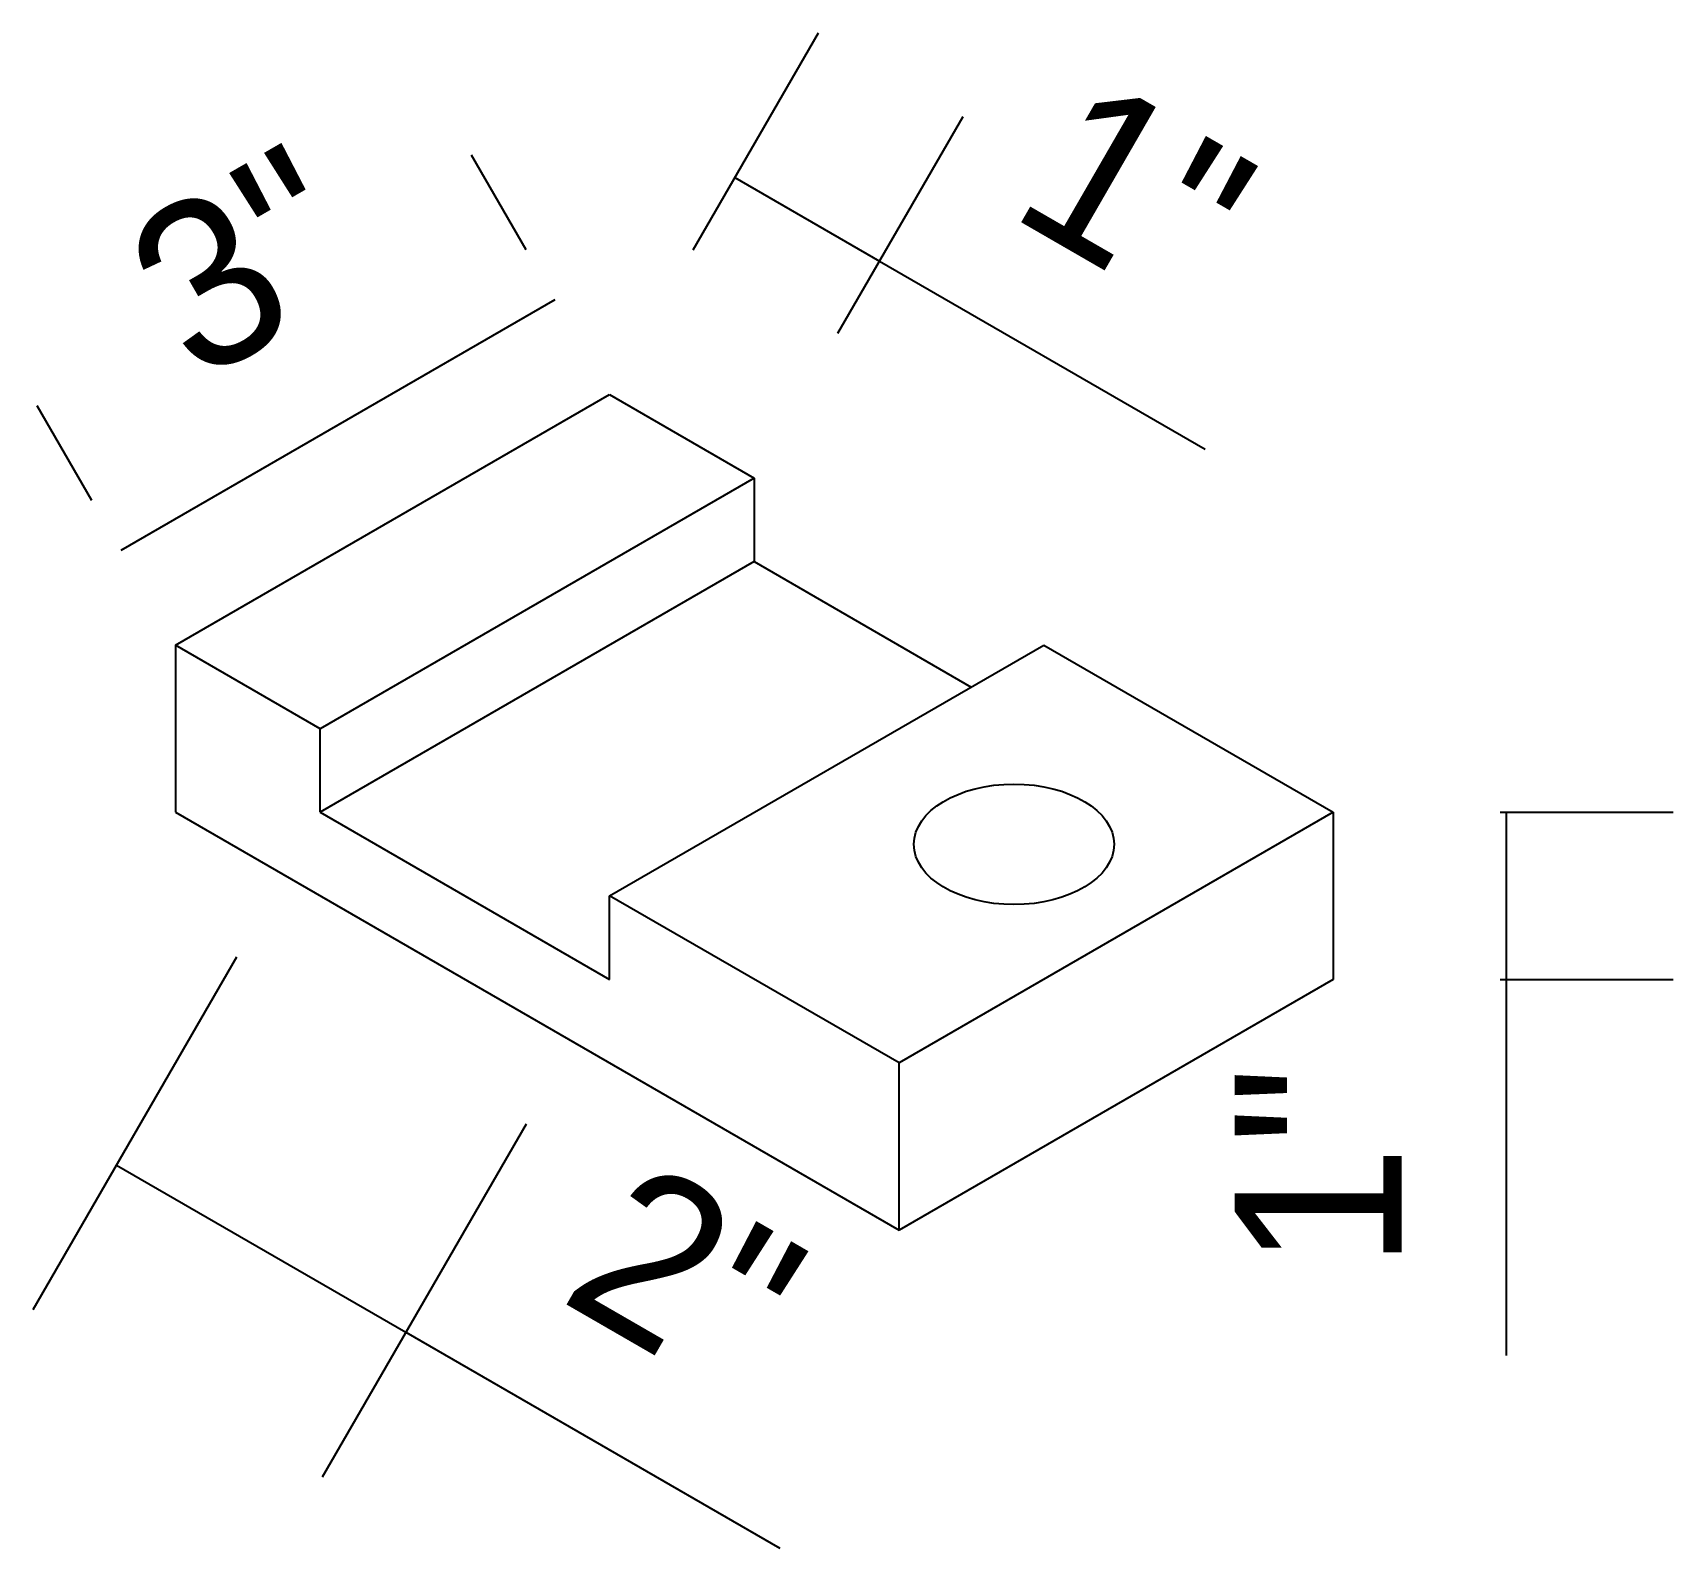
# Model space of a CAD drawing. Header units: inches. Extents: x 1087 to 1448, y 1139 to 1287.
# Drawn here: x 1425.85 to 1435.67, y 1138.85 to 1147.91 of the extents above; entities outside this region: 2.
import ezdxf

# ---------------------------------------------------------------- set-up
doc = ezdxf.new("R2010")
doc.units = ezdxf.units.IN
doc.dimstyles.new('ISO-25', dxfattribs={"dimtxt": 1, "dimasz": 0, "dimexe": 1, "dimexo": 1, "dimtad": 1, "dimdec": 0, "dimlunit": 3, "dimtxsty": 'Standard', "dimcen": 2.5, "dimclrd": 256, "dimclre": 256, "dimclrt": 256, "dimadec": 0, "dimazin": 0, "dimtfac": 1, "dimtdec": 0, "dimtmove": 0, "dimatfit": 3, "dimfxl": 1, "dimlwd": -1, "dimlwe": -1, "dimarcsym": 0})

# ---------------------------------------------------------------- blocks, each defined once
blk = doc.blocks.new('*D3')
for p, q in [((1428.8062, 1146.616), (1428.4793, 1147.1821)), ((1428.9793, 1146.3161), (1426.3813, 1144.8161)), ((1426.2081, 1145.116), (1425.8813, 1145.6821))]:
    blk.add_line(p, q)
at = {"layer": 'Defpoints', "color": 0}
for p in [(1429.3062, 1145.75), (1426.3813, 1144.8161), (1426.7081, 1144.25)]:
    blk.add_point(p, dxfattribs=at)
at = {"insert": (1427.1178, 1146.5404), "char_height": 1, "attachment_point": 5, "rotation": 30}
blk.add_mtext('3"', dxfattribs=at)
blk = doc.blocks.new('*D9')
for p, q in [((1434.6363, 1143.25), (1435.6708, 1143.25)), ((1434.6708, 1143.25), (1434.6708, 1142.25)), ((1434.6363, 1142.25), (1435.6708, 1142.25)), ((1434.6708, 1142.25), (1434.6708, 1140))]:
    blk.add_line(p, q)
at = {"layer": 'Defpoints', "color": 0}
for p in [(1433.6363, 1143.25), (1433.6363, 1142.25), (1434.6708, 1142.25)]:
    blk.add_point(p, dxfattribs=at)
at = {"insert": (1433.5458, 1141.125), "char_height": 1, "attachment_point": 5, "rotation": 90}
blk.add_mtext('1"', dxfattribs=at)
blk = doc.blocks.new('*D10')
for p, q in [((1427.0741, 1142.384), (1425.855, 1140.2723)), ((1428.8062, 1141.384), (1427.587, 1139.2723)), ((1426.355, 1141.1383), (1428.087, 1140.1383)), ((1428.087, 1140.1383), (1430.3242, 1138.8466))]:
    blk.add_line(p, q)
at = {"layer": 'Defpoints', "color": 0}
for p in [(1427.5741, 1143.25), (1429.3062, 1142.25), (1428.087, 1140.1383)]:
    blk.add_point(p, dxfattribs=at)
at = {"insert": (1429.7681, 1140.4667), "char_height": 1, "attachment_point": 5, "rotation": 330}
blk.add_mtext('2"', dxfattribs=at)
blk = doc.blocks.new('*D13')
for p, q in [((1429.8062, 1146.616), (1430.5557, 1147.9142)), ((1430.6722, 1146.116), (1431.4218, 1147.4142)), ((1430.0557, 1147.0482), (1430.9218, 1146.5482)), ((1430.9218, 1146.5482), (1432.8703, 1145.4232))]:
    blk.add_line(p, q)
at = {"layer": 'Defpoints', "color": 0}
for p in [(1430.9218, 1146.5482), (1429.3062, 1145.75), (1430.1722, 1145.25)]:
    blk.add_point(p, dxfattribs=at)
at = {"insert": (1432.4585, 1146.96), "char_height": 1, "attachment_point": 5, "rotation": 330}
blk.add_mtext('1"', dxfattribs=at)

msp = doc.modelspace()

# ---------------------------------------------------------------- linework, layer by layer
for p, q in [((1447.7819, 1287.0617), (1447.7819, 1283.0617)), ((1087.29, 1259.9657), (1087.29, 1255.9657)), ((1426.7081, 1144.25), (1429.3062, 1145.75)), ((1429.3062, 1145.75), (1430.1722, 1145.25)), ((1430.1722, 1145.25), (1427.5741, 1143.75)), ((1430.1722, 1145.25), (1430.1722, 1144.75)), ((1430.1722, 1144.75), (1427.5741, 1143.25)), ((1430.1722, 1144.75), (1431.4697, 1143.9991)), ((1427.5741, 1143.75), (1426.7081, 1144.25)), ((1426.7081, 1144.25), (1426.7081, 1143.25)), ((1429.3062, 1142.75), (1431.9043, 1144.25)), ((1431.9043, 1144.25), (1433.6363, 1143.25)), ((1427.5741, 1143.25), (1427.5741, 1143.75)), ((1426.7081, 1143.25), (1431.0382, 1140.75)), ((1427.5741, 1143.25), (1429.3062, 1142.25)), ((1433.6363, 1143.25), (1431.0382, 1141.75)), ((1433.6363, 1143.25), (1433.6363, 1142.25)), ((1429.3062, 1142.25), (1429.3062, 1142.75)), ((1431.0382, 1141.75), (1429.3062, 1142.75)), ((1433.6363, 1142.25), (1431.0382, 1140.75)), ((1431.0382, 1140.75), (1431.0382, 1141.75))]:
    msp.add_line(p, q)
msp.add_ellipse((1431.7262, 1143.0584), major_axis=(-0.599, 0), ratio=0.602151)

# ---------------------------------------------------------------- dimensions: what is measured, and where the dimension line sits
for p1, p2, distance, picture, middle in [((1429.3062, 1145.75), (1430.1722, 1145.25), 1.4991, '*D13', (1432.4585, 1146.96)), ((1429.3062, 1145.75), (1426.7081, 1144.25), -0.6537, '*D3', (1427.1178, 1146.5404)), ((1427.5741, 1143.25), (1429.3062, 1142.25), -2.4384, '*D10', (1429.7681, 1140.4667)), ((1433.6363, 1143.25), (1433.6363, 1142.25), 1.0345, '*D9', (1433.5458, 1141.125))]:
    dim = msp.add_aligned_dim(p1=p1, p2=p2, distance=distance, dimstyle='ISO-25')
    dim.commit()
    dim.dimension.update_dxf_attribs({"geometry": picture, "text_midpoint": middle})

doc.saveas('drawing.dxf')
